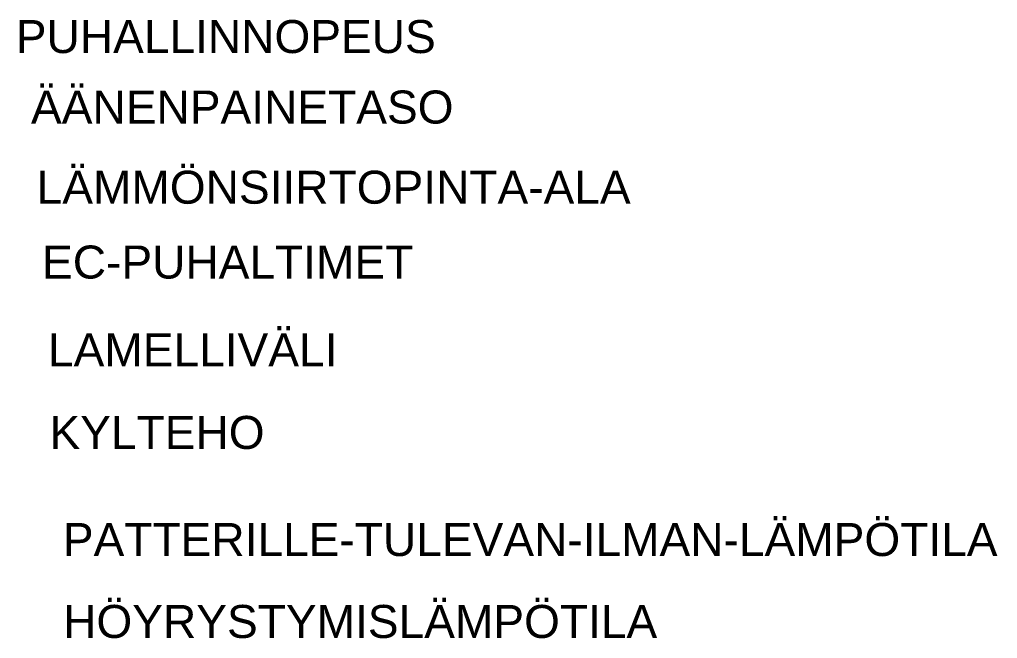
# Model space of a CAD drawing. Header units: millimetres. Extents: x -3.6 to 70.5, y 28.1 to 75.
import ezdxf

# ---------------------------------------------------------------- set-up
doc = ezdxf.new("R2010")
doc.units = ezdxf.units.MM
doc.styles.get("Standard").update_dxf_attribs({"font": 'arial.ttf'})

msp = doc.modelspace()

# ---------------------------------------------------------------- texts
at = {"flags": 1}
for tag, p in [('PUHALLINNOPEUS', (-3.922, 72.469)), ('ÄÄNENPAINETASO', (-2.768, 67.129)), ('LÄMMÖNSIIRTOPINTA-ALA', (-2.341, 61.057)), ('EC-PUHALTIMET', (-1.933, 55.387)), ('LAMELLIVÄLI', (-1.482, 48.74)), ('KYLTEHO', (-1.369, 42.48)), ('PATTERILLE-TULEVAN-ILMAN-LÄMPÖTILA', (-0.355, 34.368)), ('HÖYRYSTYMISLÄMPÖTILA', (-0.334, 28.162))]:
    msp.add_attdef(tag, p, '', height=2.5, dxfattribs=at)

doc.saveas('drawing.dxf')
